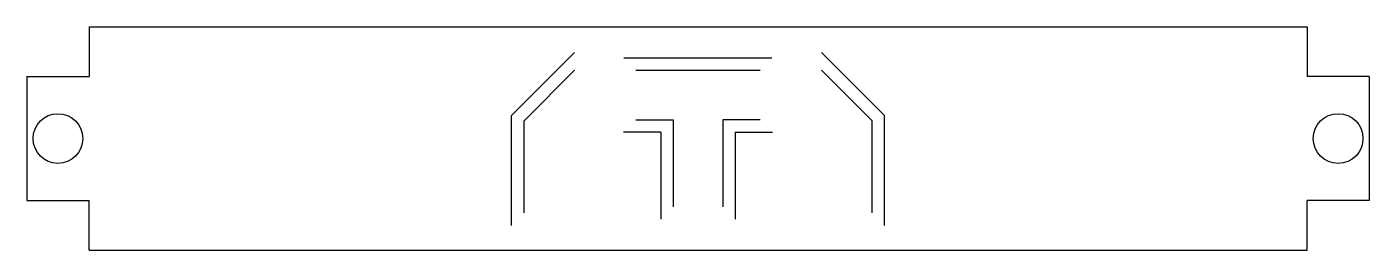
# Model space of a CAD drawing. Header units: millimetres. Extents: x -54 to 54, y -1 to 17.
import ezdxf

# ---------------------------------------------------------------- set-up
doc = ezdxf.new("R2010")
doc.units = ezdxf.units.MM

msp = doc.modelspace()

# ---------------------------------------------------------------- linework, layer by layer
at = {"color": 7, "linetype": 'Continuous'}
for p, q in [((-48.87, 17.03), (49.13, 17.03)), ((-48.87, 17.03), (-48.87, 13.03)), ((49.13, 17.03), (49.13, 13.03)), ((-14.87, 9.88), (-9.81, 14.95)), ((-5.83, 14.53), (6.08, 14.53)), ((15.13, 9.88), (10.06, 14.95)), ((-53.87, 13.03), (-53.87, 3.03)), ((-53.87, 13.03), (-48.87, 13.03)), ((-13.87, 9.46), (-9.81, 13.53)), ((-4.87, 13.53), (5.12, 13.53)), ((14.13, 9.46), (10.06, 13.53)), ((54.13, 13.03), (49.13, 13.03)), ((54.13, 13.03), (54.13, 3.03)), ((-14.87, 1.03), (-14.87, 9.88)), ((15.13, 1.03), (15.13, 9.88)), ((-13.87, 2.03), (-13.87, 9.46)), ((-4.87, 9.53), (-1.87, 9.53)), ((-1.87, 9.53), (-1.87, 2.53)), ((2.13, 9.53), (2.13, 2.53)), ((5.13, 9.53), (2.13, 9.53)), ((14.13, 2.03), (14.13, 9.46)), ((-2.87, 8.53), (-5.87, 8.53)), ((-2.87, 8.53), (-2.87, 1.53)), ((3.13, 8.53), (6.13, 8.53)), ((3.13, 8.53), (3.13, 1.53)), ((-53.87, 3.03), (-48.87, 3.03)), ((-48.87, -0.97), (-48.87, 3.03)), ((54.13, 3.03), (49.13, 3.03)), ((49.13, -0.97), (49.13, 3.03)), ((-48.87, -0.97), (49.13, -0.97))]:
    msp.add_line(p, q, dxfattribs=at)
for centre in [(-51.37, 8.03), (51.63, 8.03)]:
    msp.add_circle(centre, 2, dxfattribs=at)

doc.saveas('drawing.dxf')
